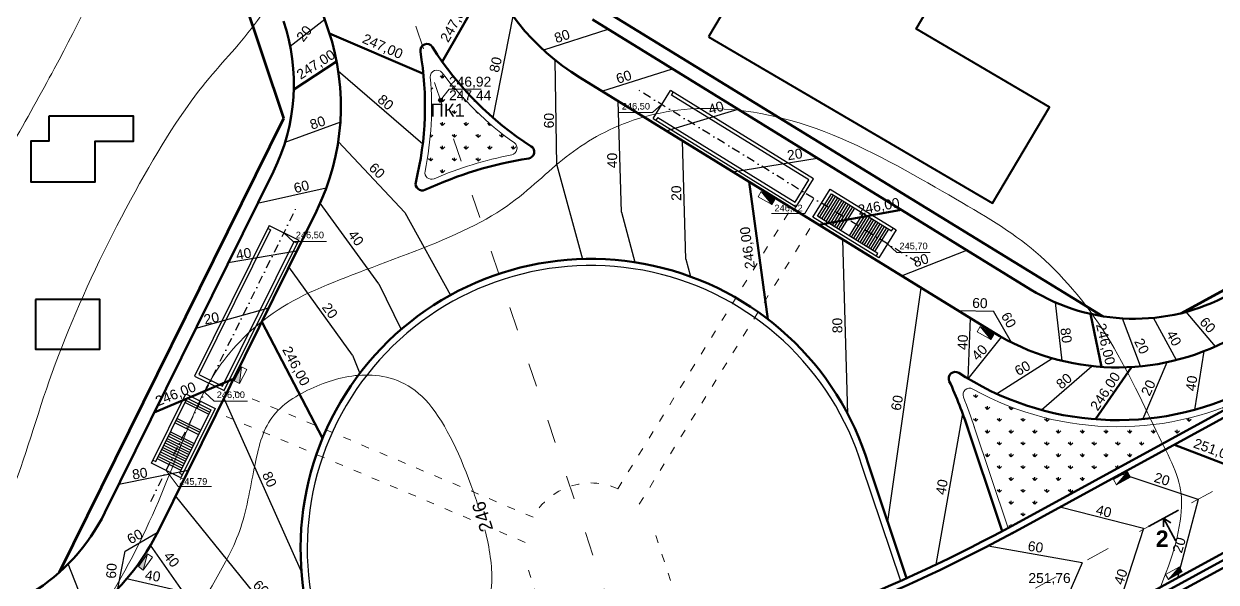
# Model space of a CAD drawing. Header units: millimetres. Extents: x -2825 to 30098, y -1816 to 5947.
# Drawn here: x -74.3 to 106.5, y 325.8 to 410.5 of the extents above; entities that cross this region are included whole.
import ezdxf

# ---------------------------------------------------------------- set-up
doc = ezdxf.new("R2010")
doc.units = ezdxf.units.MM
doc.linetypes.add('ACAD_ISO03W100', pattern=[30, 12, -18])
doc.linetypes.add('DASHDOT', pattern=[25.4, 12.7, -6.35, 0, -6.35])
for name, color, linetype, lineweight in [('1 Відмітки', 7, 'Continuous', 25), ('2 Позначення', 80, 'Continuous', 20), ('вертикалка', 200, 'Continuous', 9), ('Горизонталі', 7, 'Continuous', 20), ('Дор. Розм.', 7, 'Continuous', 50), ('Забудова', 40, 'Continuous', 40), ('Осі', 30, 'Continuous', 15), ('Отметки', 90, 'Continuous', 25), ('Отметки 1', 50, 'Continuous', 50), ('Текст', 7, 'Continuous', 20), ('Червоні лінії', 10, 'Continuous', 53)]:
    doc.layers.add(name, color=color, linetype=linetype, lineweight=lineweight)
doc.layers.add('Озелення', color=7, linetype='Continuous', true_color=0x9fff80)
doc.layers.add('Пішохідні переходи', color=7, linetype='Continuous')
doc.styles.get("Standard").update_dxf_attribs({"font": 'arial.ttf'})

# ---------------------------------------------------------------- blocks, each defined once
blk = doc.blocks.new('6')
at = {"layer": '1 Відмітки', "transparency": 33554559}
h = blk.add_hatch(color=256, dxfattribs=at)
h.dxf.hatch_style = 1
edge = h.paths.add_edge_path()
edge.add_arc((-467.51, 342.13), 0.2, 0, 360)
at = {"layer": '1 Відмітки'}
blk.add_circle((-467.51, 342.13), 0.2, dxfattribs=at)

msp = doc.modelspace()

# ---------------------------------------------------------------- hatches: boundary and pattern name
at = {"layer": 'вертикалка'}
h = msp.add_hatch(color=0, dxfattribs=at)
h.dxf.hatch_style = 1
h.paths.add_polyline_path([(37.53069, 385.08781), (39.60713, 383.8843), (39.15582, 383.10564)])
h = msp.add_hatch(color=0, dxfattribs=at)
h.dxf.hatch_style = 1
h.paths.add_polyline_path([(70.7285, 364.6011), (72.80493, 363.3976), (72.35362, 362.61894)])
h = msp.add_hatch(color=0, dxfattribs=at)
h.dxf.hatch_style = 1
h.paths.add_polyline_path([(-41.25518, 358.50016), (-42.35299, 356.36596), (-41.55266, 355.95428)])
h = msp.add_hatch(color=0, dxfattribs=at)
h.dxf.hatch_style = 1
h.paths.add_polyline_path([(91.39373, 340.60227), (93.48825, 341.77401), (93.04885, 342.55946)])
h = msp.add_hatch(color=0, dxfattribs=at)
h.dxf.hatch_style = 1
h.paths.add_polyline_path([(-55.48259, 330.11882), (-56.88616, 328.17202), (-56.15611, 327.64569)])
h = msp.add_hatch(color=0, dxfattribs=at)
h.dxf.hatch_style = 1
h.paths.add_polyline_path([(99.2644, 326.20801), (101.35892, 327.37975), (100.91952, 328.16519)])
at = {"layer": 'Озелення'}
h = msp.add_hatch(dxfattribs=at)
h.set_pattern_fill('GRASS', color=0, scale=0.1)
h.paths.add_polyline_path([(-12.46122, 403.08779, 0.1728984), (-12.63031, 402.43791, -0.072189657), (-13.43387, 388.16878, 0.603288412), (-12.06432, 387.04873, -0.019333303), (-7.65353, 388.71649)])
h.paths.add_polyline_path([(-10.83489, 403.12663, 0.514255044), (-12.46122, 403.08779), (-7.65353, 388.71649, -0.031308539), (-0.27869, 390.68021, 0.657304253), (0.10435, 392.47579, -0.077181658)])
h = msp.add_hatch(dxfattribs=at)
h.set_pattern_fill('GRASS', color=0, scale=0.1)
h.paths.add_polyline_path([(113.15871, 354.91934, -0.221126928), (75.29183, 352.44969), (69.79885, 349.44617), (74.95842, 334.03586, 0.001362218), (76.13027, 334.67248)])
h.paths.add_polyline_path([(75.29183, 352.44969, -0.034945722), (69.60763, 355.1256, 0.709161745), (68.19345, 353.8756, -0.019314942), (69.80056, 349.44711)])

# ---------------------------------------------------------------- linework, layer by layer
at = {"color": 0, "lineweight": 30}
msp.add_line((21.83318, 396.33648), (21.57169, 395.91341), dxfattribs=at)
at = {"layer": '2 Позначення', "color": 0}
msp.add_lwpolyline([(-11.08022, 398.9589), (-9.75276, 400.63197), (-4.944, 400.63197)], dxfattribs=at)
at = {"layer": 'вертикалка', "color": 0}
for p, q in [((37.53069, 385.08781), (39.15582, 383.10564)), ((70.7285, 364.6011), (72.35362, 362.61894)), ((-41.25518, 358.50016), (-41.55266, 355.95428)), ((91.39373, 340.60227), (93.04885, 342.55946)), ((-55.48259, 330.11882), (-56.15611, 327.64569)), ((99.2644, 326.20801), (100.91952, 328.16519))]:
    msp.add_line(p, q, dxfattribs=at)
for points in [[(39.60713, 383.8843), (39.15582, 383.10564), (37.07938, 384.30914), (37.53069, 385.08781)], [(72.80493, 363.3976), (72.35362, 362.61894), (70.27719, 363.82244), (70.7285, 364.6011)], [(-42.35299, 356.36596), (-41.55266, 355.95428), (-40.45486, 358.08848), (-41.25518, 358.50016)], [(93.48825, 341.77401), (93.04885, 342.55946), (90.95433, 341.38772), (91.39373, 340.60227)], [(-56.88616, 328.17202), (-56.15611, 327.64569), (-54.75254, 329.59248), (-55.48259, 330.11882)], [(101.35892, 327.37975), (100.91952, 328.16519), (98.825, 326.99345), (99.2644, 326.20801)]]:
    msp.add_lwpolyline(points, close=True, dxfattribs=at)
at = {"layer": 'Горизонталі', "color": 0}
for points, knots in [([(-55.2687, 523.00377), (-57.25576, 519.49008), (-61.79524, 508.20256), (-74.37458, 466.07175), (-82.98881, 448.35978), (-98.23389, 421.95453), (-105.21162, 403.72241), (-109.2632, 381.88889), (-119.16706, 367.93344), (-140.2635, 359.43477), (-154.62071, 355.58777), (-170.65071, 346.3233), (-173.8661, 344.81931, 249), (-178.20401, 334.37962, 249), (-169.82447, 321.49622, 249), (-171.04621, 309.72749, 249), (-181.05012, 296.28474, 249), (-215.77581, 276.23585, 249), (-216.7694, 275.66221, 249), (-217.78732, 275.07765, 249), (-218.82957, 274.48218, 249)], [11.33874488, 11.33874488, 11.33874488, 11.33874488, 12, 13, 14, 15, 16, 17, 18, 19, 20, 20, 20, 21, 22, 23, 24, 24, 24, 24.028612424, 24.028612424, 24.028612424, 24.028612424]), ([(95.55061, 508.12272), (89.9873, 509.21019), (75.29761, 510.71589), (55.30367, 508.92709), (35.44915, 502.29568), (33.25981, 501.43898), (10.75102, 499.63828), (-7.4811, 499.63828), (-24.36269, 496.48705), (-38.76831, 485.23266), (-45.74603, 470.37686), (-59.92657, 422.88332), (-68.5408, 405.17136), (-83.78588, 378.7661), (-90.7636, 360.53398), (-94.81519, 338.70046), (-104.71905, 324.74501), (-125.81549, 316.24634), (-140.1727, 312.39934), (-156.2027, 303.13487), (-159.41809, 301.63088, 249), (-163.756, 291.19119, 249), (-155.37646, 278.30779, 249), (-156.5982, 266.53906, 249), (-166.60211, 253.09631, 249), (-201.3278, 233.04742, 249)], [3.256589866, 3.256589866, 3.256589866, 3.256589866, 4, 5, 6, 7, 8, 9, 10, 11, 12, 13, 14, 15, 16, 17, 18, 19, 20, 20, 20, 21, 22, 23, 24, 24, 24, 24]), ([(-155.2134, 226.94703), (-137.22811, 237.33083), (-120.48771, 246.99591), (-110.4838, 260.43866), (-109.26206, 272.20739), (-112.10667, 282.82361), (-112.10667, 295.87871), (-102.2028, 308.9338), (-84.19577, 323.56452), (-75.79351, 338.11767), (-70.66828, 357.24527), (-61.23681, 378.71104), (-49.31365, 399.36256), (-41.85422, 406.82199), (-33.77609, 417.65124), (-27.47363, 434.53283), (-18.01994, 443.98652), (5.50145, 457.5666), (21.14787, 461.75905), (35.76327, 476.37445), (51.60723, 483.03926), (65.30008, 483.03926), (74.11602, 483.03926), (81.63037, 470.02403), (90.99761, 449.65123), (102.81472, 432.01935), (115.94485, 425.82943), (128.21135, 429.11623), (139.3915, 429.11623), (143.62558, 418.5298), (143.62558, 402.39851), (139.49897, 382.89089), (134.99721, 357.19336), (131.62089, 333.93428), (122.92051, 314.02112), (116.13619, 301.98845), (113.80607, 296.65081)], [0, 0, 0, 0, 1, 2, 3, 4, 5, 6, 7, 8, 9, 10, 11, 12, 13, 14, 15, 16, 17, 18, 19, 20, 21, 22, 23, 24, 25, 26, 27, 28, 29, 30, 31, 32, 33, 33.81965361, 33.81965361, 33.81965361, 33.81965361]), ([(80.80326, 219.43906), (79.26092, 220.9269), (75.46704, 225.55735), (71.59746, 235.27077), (71.59746, 249.90148), (82.10156, 264.53219), (84.51915, 273.55476), (84.51915, 290.98002), (89.15223, 308.27088), (98.75188, 324.89796), (102.56227, 339.11853), (98.48305, 346.18394), (90.35479, 364.13357), (79.28797, 376.88855), (67.4417, 383.728), (46.79049, 395.65098), (27.8929, 398.83462), (14.40134, 395.21956), (5.75926, 388.89324), (-2.40017, 380.7338), (-21.06371, 373.69981), (-35.88199, 368.26018), (-45.26065, 358.88152), (-49.38726, 349.50286), (-55.57718, 332.99642), (-65.60357, 315.6302), (-80.13703, 301.09674), (-87.07724, 294.15653), (-88.77764, 290.4173), (-87.6522, 282.16408), (-84.27588, 278.60018), (-79.73913, 270.74231), (-76.97219, 260.41592), (-79.02383, 247.46303), (-81.31577, 238.90939), (-84.65103, 233.58261), (-92.5466, 229.0241), (-101.90776, 229.0241), (-114.47517, 229.0241), (-126.29228, 229.0241), (-133.42006, 229.0241), (-143.54902, 229.0241), (-148.6225, 228.28032)], [3.473916797, 3.473916797, 3.473916797, 3.473916797, 4, 5, 6, 7, 8, 9, 10, 11, 12, 13, 14, 15, 16, 17, 18, 19, 20, 21, 22, 23, 24, 25, 26, 27, 28, 29, 30, 31, 32, 33, 34, 35, 36, 37, 38, 39, 40, 41, 42, 43, 43, 43, 43]), ([(-5.3944, 337.42124), (-5.73202, 338.47939), (-7.88345, 344.71403), (-12.99055, 355.51271), (-22.23503, 357.98976), (-29.87347, 355.94304), (-37.27275, 351.67106), (-39.26181, 344.24779), (-40.93896, 333.56664), (-45.27894, 326.04958), (-49.19687, 319.26352), (-47.42897, 312.6656), (-37.93779, 308.43183), (-24.05737, 308.43183), (-15.66618, 310.68024), (-9.84999, 314.03822), (-7.52832, 316.3833), (-5.20665, 318.72838), (-2.50358, 323.419), (-3.64728, 330.95531), (-4.35129, 333.77516)], [1.795020727, 1.795020727, 1.795020727, 1.795020727, 2, 3, 4, 5, 6, 7, 8, 9, 10, 11, 12, 13, 14, 15, 15, 15, 16, 16.557745536, 16.557745536, 16.557745536, 16.557745536])]:
    msp.add_open_spline(points, degree=3, knots=knots, dxfattribs=at)
at = {"layer": 'Дор. Розм.', "color": 0}
for p, q in [((-28.0481, 409.49177), (-55.25249, 490.81195)), ((11.94707, 411.18785), (78.34951, 370.24654)), ((10.03596, 402.38038), (72.67597, 363.75885)), ((75.54501, 333.21274), (187.35137, 394.34759)), ((76.13027, 334.67248), (186.87161, 395.22499)), ((-61.96504, 336.38886), (-36.41292, 388.15965)), ((-53.79677, 333.73333), (-29.9063, 382.13745)), ((195.95758, 378.60814), (82.03493, 316.31612)), ((196.91709, 376.85334), (97.3545, 322.41329)), ((67.47703, 357.56594), (68.47737, 356.94917)), ((74.06458, 333.55582), (68.28533, 350.81696)), ((59.57769, 326.41824), (53.79389, 343.67434))]:
    msp.add_line(p, q, dxfattribs=at)
at = {"layer": 'Дор. Розм.', "color": 0, "linetype": 'ACAD_ISO03W100', "lineweight": 20, "ltscale": 0.1}
for p, q in [((15.78909, 339.99293), (42.3968, 383.0418)), ((19.04496, 337.6526), (45.79794, 380.93651)), ((2.94111, 335.69484), (-43.67297, 355.33225)), ((1.74794, 331.85704), (-45.00224, 351.55178)), ((31.21022, 303.23792), (21.26593, 333.77829)), ((2.23121, 327.64848), (12.02578, 298.45313))]:
    msp.add_line(p, q, dxfattribs=at)
at = {"layer": 'Дор. Розм.', "color": 0, "lineweight": 15}
msp.add_line((74.95842, 334.03586), (69.76115, 349.55876), dxfattribs=at)
at = {"layer": 'Дор. Розм.', "color": 0, "lineweight": 25}
msp.add_line((58.62953, 326.10044), (52.84573, 343.35654), dxfattribs=at)
at = {"layer": 'Дор. Розм.', "color": 0}
msp.add_lwpolyline([(196.43733, 377.73074), (82.51469, 315.43872, -0.125750901), (-37.90418, 284.66655), (-169.34442, 284.66655)], format="xyb", dxfattribs=at)
for centre, radius, start, end in [((28.92966, 433.02395), 36, 198.4968565, 238.3435397), ((-63.31465, 401.43734), 30, 333.7307788, 18.4968565), ((-62.18838, 398.07067), 36, 333.7307788, 18.4968565), ((-13.15645, 406.49413), 1, 32.2264158, 189.7465504), ((28.92847, 433.02353), 48.74887, 212.2264158, 237.401278), ((-62.19, 398.07167), 48.75165, 346.2588094, 9.7465504), ((2.12617, 391.11188), 1, 279.0287269, 57.401278), ((11.69888, 330.86768), 60, 99.0287269, 114.7737357), ((-13.86231, 386.25383), 1, 166.2588094, 294.7737357), ((11.69888, 330.86768), 44, 16.9214497, 198.7157813), ((94.09426, 395.78285), 30, 238.3435397, 298.6694958), ((91.56967, 394.40242), 36, 238.3435397, 298.6694958), ((66.95221, 356.71473), 1, 58.3435397, 205.0698064), ((11.69888, 330.86768), 60, 17.6012412, 25.0698064), ((91.56967, 394.40242), 44, 238.3435397, 298.6694958), ((-88.86677, 349.66655), 30, 270, 333.7307788), ((-41.29012, 549.41655), 244.75, 270, 298.6694958), ((-86.07884, 349.66655), 36, 270, 333.7307788), ((-41.29012, 549.41655), 245.75, 270, 298.6694958)]:
    msp.add_arc(centre, radius, start, end, dxfattribs=at)
at = {"layer": 'Дор. Розм.', "color": 0, "lineweight": 20}
for centre, radius, start, end in [((-11.63417, 402.52567), 1, 36.9384318, 185.0347958), ((28.92847, 433.02353), 49.74887, 216.9384318, 234.5921658), ((-62.19, 398.07167), 49.75165, 348.5187955, 5.0347958), ((-0.47504, 391.66074), 1, 281.3238111, 54.5921658), ((11.69888, 330.86768), 61, 101.3238111, 112.9271711), ((-12.45388, 387.96973), 1, 168.5187955, 292.9271711), ((91.56967, 394.40242), 45, 240.7878186, 298.6694958)]:
    msp.add_arc(centre, radius, start, end, dxfattribs=at)
at = {"layer": 'Дор. Розм.', "color": 0, "lineweight": 25}
msp.add_arc((11.69888, 330.86768), 43, 16.9214497, 198.7157813, dxfattribs=at)
at = {"layer": 'Дор. Розм.', "color": 0, "lineweight": 15}
for centre, radius, start, end in [((69.11959, 354.25278), 1, 60.7878186, 202.1590486), ((11.69888, 330.86768), 61, 17.6012412, 22.1590486)]:
    msp.add_arc(centre, radius, start, end, dxfattribs=at)
at = {"layer": 'Дор. Розм.', "color": 0, "linetype": 'ACAD_ISO03W100', "lineweight": 20, "ltscale": 0.1}
msp.add_arc((11.69888, 330.86768), 10, 65.856634, 151.137079, dxfattribs=at)
at = {"layer": 'Забудова', "color": 0}
for points in [[(29.55095, 408.59562), (72.58958, 383.31766), (81.22756, 397.91825), (61.01256, 409.79117), (71.84894, 428.10765), (46.69192, 442.88317), (39.97124, 431.52335), (60.62373, 419.39348), (56.50804, 412.43682), (38.18894, 423.19621)], [(-70.47999, 396.54344), (-70.47999, 392.74241), (-73.19244, 392.74241), (-73.19244, 386.58837), (-63.42761, 386.58837), (-63.42761, 392.74241), (-57.64104, 392.74241), (-57.64104, 396.54344)], [(-72.47496, 368.73159), (-72.47496, 361.17546), (-62.71051, 361.17546), (-62.71051, 368.73159)]]:
    msp.add_lwpolyline(points, close=True, dxfattribs=at)
at = {"layer": 'Осі', "color": 0, "linetype": 'ACAD_ISO03W100', "ltscale": 0.3}
msp.add_line((23.80919, 294.66643), (234.94504, 410.11388), dxfattribs=at)
msp.add_lwpolyline([(114.15528, 31.01979), (49.12871, 218.98056), (-43.25502, 495.13678)], dxfattribs=at)
at = {"layer": 'Отметки', "color": 0}
for p, q in [((-28.63047, 411.22491), (-33.85512, 407.10622)), ((-3.10375, 396.27589), (-0.09749, 411.73018)), ((4.56206, 406.58415), (14.3321, 409.71733)), ((6.56234, 389.10752), (6.27329, 405.04737)), ((-13.7808, 392.30341), (-26.58288, 403.38556)), ((13.39032, 400.31221), (24.06691, 403.7152)), ((16.32957, 381.97317), (15.85883, 398.79022)), ((23.13781, 394.30227), (34.02394, 397.57606)), ((-26.27116, 395.63078), (-34.66897, 392.52524)), ((-16.51026, 381.89931), (-26.59217, 392.69391)), ((26.08057, 374.85066), (25.60632, 392.78027)), ((6.56234, 389.10752), (10.41789, 374.84903)), ((33.2139, 388.08972), (46.02061, 390.17936)), ((-28.42644, 385.6163), (-38.81218, 383.29853)), ((-20.45758, 371.08775), (-29.33897, 383.34259)), ((-16.51026, 381.89931), (-9.58761, 369.37593)), ((16.32957, 381.97317), (18.38926, 374.35606)), ((49.877, 377.81586), (50.62815, 351.3525)), ((-32.90115, 376.06964), (-43.2562, 374.29456)), ((58.79997, 372.31429), (68.71331, 376.18787)), ((26.08057, 374.85066), (26.7985, 372.19566)), ((-24.4049, 360.27618), (-34.09614, 373.64848)), ((-20.45758, 371.08775), (-17.04992, 364.17693)), ((56.70182, 334.99864), (61.7792, 370.4774)), ((-37.17733, 367.40573), (-48.18458, 364.30926)), ((67.35051, 367.04234), (72.75819, 366.93732)), ((75.48269, 362.19669), (72.75819, 366.93732)), ((83.14533, 359.42894), (82.11797, 368.27705)), ((68.91257, 356.68431), (69.26573, 365.86148)), ((95.03875, 358.58533), (92.28819, 365.83726)), ((100.47702, 359.52516), (96.98799, 365.92273)), ((106.38718, 361.59326), (101.94337, 366.82786)), ((68.91257, 356.68431), (73.93465, 363.01762)), ((-24.4049, 360.27618), (-23.32771, 357.49733)), ((73.35808, 354.50333), (81.68823, 359.78512)), ((103.26685, 351.98573), (104.67062, 360.87087)), ((80.01054, 351.9479), (87.63192, 358.61843)), ((95.44882, 350.6705), (99.09467, 359.19767)), ((-43.91109, 353.76256), (-32.14887, 327.34947)), ((64.05924, 328.50011), (68.07835, 351.39462)), ((-49.33681, 342.76957), (-59.86981, 340.63398)), ((103.77761, 338.36088), (92.11244, 342.27168)), ((-27.55752, 309.60746), (-51.24602, 338.90135)), ((103.77761, 338.36088), (100.64006, 326.48926)), ((95.50073, 333.97013), (82.80535, 337.18263)), ((-58.88961, 330.53268), (-54.02705, 333.36721)), ((95.50073, 333.97013), (91.45147, 321.46501)), ((-50.0958, 324.34422), (-55.0367, 331.43511)), ((86.17796, 328.76919), (71.92638, 331.29941)), ((-59.99023, 324.85961), (-58.88961, 330.53268)), ((-64.50191, 320.87952), (-67.51728, 328.59052)), ((86.17796, 328.76919), (80.37662, 315.41748)), ((-50.0958, 324.34422), (-58.67865, 326.3164))]:
    msp.add_line(p, q, dxfattribs=at)
at = {"layer": 'Отметки 1', "color": 0}
for p, q in [((-10.81514, 404.79417), (-3.551, 417.49956)), ((-13.68604, 402.97976), (-27.91744, 409.09349)), ((-26.84758, 404.83153), (-33.32646, 400.5953)), ((35.68241, 386.56773), (38.54262, 365.73046)), ((46.29598, 380.02379), (58.73028, 382.34304)), ((-38.19529, 365.34326), (-28.9647, 347.67463)), ((89.12631, 358.48882), (87.47364, 366.52251)), ((88.19273, 350.5322), (93.67414, 358.46398)), ((-42.48595, 356.65001), (-54.47662, 351.56103)), ((111.18692, 342.41223), (100.16682, 346.67575))]:
    msp.add_line(p, q, dxfattribs=at)
at = {"layer": 'Пішохідні переходи', "color": 0, "linetype": 'DASHDOT', "ltscale": 0.1}
for p, q in [((61.16762, 374.37561), (18.63395, 400.66678)), ((-55.01857, 338.04819), (-32.83375, 382.86083))]:
    msp.add_line(p, q, dxfattribs=at)
at = {"layer": 'Пішохідні переходи', "color": 0, "lineweight": 30}
for p, q in [((21.14637, 396.17629), (23.77379, 400.42721)), ((45.44952, 387.02984), (23.77379, 400.42721)), ((23.93622, 399.73901), (24.1991, 400.16433)), ((44.76133, 386.8674), (23.93622, 399.73901)), ((21.14637, 396.17629), (42.82211, 382.77892)), ((42.65968, 383.46712), (44.76133, 386.8674)), ((42.82211, 382.77892), (45.44952, 387.02984)), ((-37.06872, 379.9382), (-48.37345, 357.10116)), ((-37.06872, 379.9382), (-32.59006, 377.72118)), ((-36.84481, 379.26945), (-37.29054, 379.49009)), ((-44.12107, 355.55407), (-33.25998, 377.4949)), ((-43.89479, 354.88415), (-32.59006, 377.72118)), ((-33.25998, 377.4949), (-32.81188, 377.27308)), ((-48.37345, 357.10116), (-43.89479, 354.88415)), ((-47.70353, 357.32744), (-44.12107, 355.55407))]:
    msp.add_line(p, q, dxfattribs=at)
at = {"layer": 'Пішохідні переходи', "color": 0}
for p, q in [((46.38406, 381.16204), (48.4871, 384.56457)), ((46.7073, 380.96225), (48.81034, 384.36478)), ((47.03054, 380.76246), (49.13358, 384.16499)), ((47.35378, 380.56267), (49.45682, 383.96521)), ((47.67702, 380.36289), (49.78006, 383.76542)), ((48.00026, 380.1631), (50.1033, 383.56563)), ((48.3235, 379.96331), (50.42654, 383.36584)), ((48.64674, 379.76352), (50.74978, 383.16605)), ((48.96998, 379.56373), (51.07302, 382.96626)), ((49.29322, 379.36394), (51.39626, 382.76647)), ((49.61646, 379.16415), (51.7195, 382.56668)), ((50.89241, 378.37551), (52.99545, 381.77804)), ((51.21565, 378.17572), (53.31869, 381.57825)), ((51.53889, 377.97593), (53.64193, 381.37846)), ((51.86213, 377.77614), (53.96517, 381.17868)), ((52.18537, 377.57636), (54.28841, 380.97889)), ((52.50861, 377.37657), (54.61166, 380.7791)), ((52.83185, 377.17678), (54.9349, 380.57931)), ((53.1551, 376.97699), (55.25814, 380.37952)), ((53.47834, 376.7772), (55.58138, 380.17973)), ((53.80158, 376.57741), (55.90462, 379.97994)), ((54.12482, 376.37762), (56.22786, 379.78015)), ((54.44806, 376.17783), (56.5511, 379.58036)), ((54.7713, 375.97804), (56.87434, 379.38058)), ((-49.81761, 353.06267), (-46.23278, 351.28812)), ((-49.64903, 353.40323), (-46.0642, 351.62868)), ((-50.99768, 350.67877), (-47.41286, 348.90422)), ((-51.33485, 349.99765), (-47.75002, 348.2231)), ((-51.16627, 350.33821), (-47.58144, 348.56366)), ((-52.67463, 347.29111), (-49.08981, 345.51656)), ((-52.50605, 347.63166), (-48.92123, 345.85711)), ((-52.33747, 347.97222), (-48.75264, 346.19767)), ((-52.16889, 348.31278), (-48.58406, 346.53823)), ((-52.00031, 348.65334), (-48.41548, 346.87879)), ((-53.68613, 345.24775), (-50.1013, 343.47321)), ((-53.51755, 345.58831), (-49.93272, 343.81376)), ((-53.34896, 345.92887), (-49.76414, 344.15432)), ((-53.18038, 346.26943), (-49.59556, 344.49488)), ((-53.0118, 346.60999), (-49.42697, 344.83544)), ((-52.84322, 346.95055), (-49.25839, 345.176)), ((-54.02329, 344.56664), (-50.43847, 342.79209)), ((-53.85471, 344.9072), (-50.26988, 343.13265))]:
    msp.add_line(p, q, dxfattribs=at)
at = {"layer": 'Пішохідні переходи', "color": 0, "lineweight": 30}
for points in [[(21.83318, 396.33648), (42.65829, 383.46487), (44.76133, 386.8674), (23.93622, 399.73901)], [(54.93387, 375.28976), (55.19676, 375.71508), (46.06082, 381.36183), (48.16386, 384.76436), (57.2998, 379.11761), (57.56268, 379.54293)], [(-36.84481, 379.26945), (-47.7059, 357.32862), (-44.12107, 355.55407), (-33.25998, 377.4949)], [(-54.69329, 344.34021), (-54.24518, 344.11839), (-49.48045, 353.74379), (-45.89562, 351.96924), (-50.66036, 342.34384), (-50.21226, 342.12202)]]:
    msp.add_lwpolyline(points, dxfattribs=at)
for points in [[(57.98811, 379.27997), (55.35931, 375.02681), (45.37262, 381.19939), (48.00142, 385.45256)], [(-50.43414, 341.67379), (-54.91517, 343.89198), (-49.70673, 354.41371), (-45.2257, 352.19553)]]:
    msp.add_lwpolyline(points, close=True, dxfattribs=at)
at = {"layer": 'Текст', "color": 0, "lineweight": 35}
for p, q in [((100.79492, 336.7431), (96.24054, 334.27133)), ((98.51773, 335.50722), (98.49996, 334.22902)), ((100.32945, 332.14712), (98.51773, 335.50722)), ((98.51773, 335.50722), (99.60571, 334.8361))]:
    msp.add_line(p, q, dxfattribs=at)
at = {"layer": 'Текст', "color": 0}
for points in [[(22.48486, 398.36384), (21.05291, 397.06613), (16.01236, 397.06613)], [(45.51644, 384.05002), (44.1216, 381.75479), (39.08104, 381.75479)], [(-34.83927, 378.82692), (-33.40733, 377.52921), (-28.36677, 377.52921)], [(56.6737, 377.15343), (58.10565, 375.85572), (63.1462, 375.85572)], [(-46.82468, 354.57501), (-45.39274, 353.2773), (-40.35218, 353.2773)], [(-52.67463, 342.78287), (-50.84339, 340.31995), (-45.80283, 340.31995)]]:
    msp.add_lwpolyline(points, dxfattribs=at)
at = {"layer": 'Червоні лінії', "color": 0}
for p, q in [((-34.8359, 396.21259), (-65.35233, 487.43321)), ((-34.8359, 396.21259), (-65.35233, 487.43321)), ((101.26774, 366.65312), (222.47397, 432.92774)), ((7.80827, 416.25587), (89.2799, 366.17167)), ((-68.82896, 327.33974), (-34.8359, 396.21259))]:
    msp.add_line(p, q, dxfattribs=at)

# ---------------------------------------------------------------- block references
at = {"layer": '1 Відмітки', "color": 0, "xscale": 1.5, "yscale": 1.5, "zscale": 1.5}
msp.add_blockref('6', (690.18244, -114.23955), dxfattribs=at)

# ---------------------------------------------------------------- texts
at = {"layer": '1 Відмітки', "color": 0}
for s, width, insert, char_height, attachment_point in [('246,92', 7.0254323, (-3.39822, 402.51393), 1.5, 3), ('247,44', 7.0254323, (-3.37856, 400.45161), 1.5, 3), ('ПК1', 7.0254323, (-12.59306, 398.45541), 2, 1), ('\\pt7.5;{\\fArial|b1|i0|c204|p34;2}', 2, (97.34004, 333.65697), 2.5, 1), ('251,76', 7.0254323, (84.44279, 327.19224), 1.5, 3)]:
    msp.add_mtext_dynamic_manual_height_columns(s, width=width, gutter_width=12.5, heights=[0], dxfattribs=dict(at, insert=insert, char_height=char_height, attachment_point=attachment_point))
at = {"layer": 'Горизонталі', "color": 0, "insert": (-4.97699, 333.22724), "char_height": 2, "attachment_point": 1, "rotation": 107.5278794}
msp.add_mtext_dynamic_manual_height_columns('246', width=10.7278404, gutter_width=12.5, heights=[0], dxfattribs=at)
at = {"layer": 'Текст', "color": 0}
for rotation, p in [(308.5977524, (-53.1642, 329.72688)), (351.4751064, (-55.96675, 326.21115))]:
    msp.add_text('40', height=1.5, rotation=rotation, dxfattribs=at).set_placement(p)
for s, insert, char_height, attachment_point, rotation in [('247,00', (-8.08773, 413.92652), 1.5, 3, 60.6269695), ('20', (-33.06882, 408.6119), 1.5, 1, 52.3156295), ('247,00', (-22.47676, 409.1129), 1.5, 1, 336.3667435), ('80', (8.19262, 409.76781), 1.5, 3, 18.6868513), ('247,00', (-33.09676, 403.30593), 1.5, 1, 32.4283909), ('80', (-3.21456, 405.66252), 1.5, 3, 77.0693748), ('60', (17.57573, 403.56825), 1.5, 3, 17.7143208), ('80', (-19.80975, 399.97268), 1.5, 1, 319.9243382), ('246,50', (16.39719, 397.35828), 1, 7, 359.9666712), ('40', (31.57891, 398.87191), 1.5, 3, 16.6645479), ('80', (-31.06734, 395.88854), 1.5, 1, 18.4727121), ('60', (4.61199, 397.03075), 1.5, 3, 89.3937244), ('40', (14.18586, 390.97794), 1.5, 3, 89.879024), ('20', (43.65899, 391.66821), 1.5, 3, 8.8326249), ('60', (-21.04105, 389.62497), 1.5, 1, 316.292506), ('60', (-33.48904, 386.27908), 1.5, 1, 14.5149848), ('20', (23.9047, 386.01169), 1.5, 3, 89.9846728), ('246,00', (58.3541, 384.19271), 1.5, 3, 10.5707998), ('246,12', (39.54252, 381.90953), 1, 7, 359.9666712), ('246,00', (36.87599, 373.51699), 1.5, 7, 97.5607006), ('246,50', (-28.75161, 377.82136), 1, 9, 0.0333288), ('40', (-24.00581, 379.43425), 1.5, 1, 307.114689), ('40', (-42.21263, 376.19111), 1.5, 1, 10.0690378), ('245,70', (62.76136, 376.14787), 1, 9, 0.0333288), ('80', (62.58692, 375.74478), 1.5, 3, 18.7555143), ('60', (71.87109, 368.88552), 1.5, 3, 358.3149183), ('20', (-27.95355, 368.39836), 1.5, 1, 307.0090402), ('20', (-47.11214, 366.35796), 1.5, 1, 12.1649323), ('80', (48.30458, 365.91738), 1.5, 3, 90.9431452), ('60', (75.13626, 366.99129), 1.5, 1, 299.4011654), ('60', (106.55705, 364.4993), 1.5, 3, 312.5979217), ('40', (67.36793, 363.41322), 1.5, 3, 87.9569845), ('80', (84.35099, 364.52438), 1.5, 1, 277.9315652), ('246,00', (91.22973, 359.01532), 1.5, 3, 283.5639607), ('40', (101.32098, 362.19005), 1.5, 3, 298.8791801), ('246,00', (-33.79636, 361.80748), 1.5, 1, 297.8074865), ('40', (70.88268, 362.02998), 1.5, 3, 45.9396431), ('20', (96.40863, 360.91639), 1.5, 3, 296.2201304), ('60', (77.76483, 359.52533), 1.5, 3, 30.0830678), ('246,00', (-54.50057, 353.88218), 1.5, 1, 22.0349464), ('80', (83.81905, 357.67213), 1.5, 3, 40.7156082), ('246,00', (90.80606, 357.87995), 1.5, 3, 56.6820264), ('20', (96.02505, 356.69208), 1.5, 3, 65.0753208), ('40', (102.16884, 357.25157), 1.5, 3, 82.3984661), ('246,00', (-40.73702, 353.56945), 1, 9, 0.0333288), ('60', (57.58233, 354.31123), 1.5, 3, 80.0843812), ('251,00', (108.8626, 343.85811), 1.5, 9, 340.2263913), ('80', (-55.3981, 341.74056), 1.5, 9, 9.488159), ('245,79', (-46.43301, 340.41595), 1, 9, 0.0333288), ('80', (-36.80745, 342.79557), 1.5, 1, 294.5269106), ('20', (99.18631, 340.38235), 1.5, 9, 343.4496582), ('40', (64.36626, 341.54014), 1.5, 3, 80.0291152), ('40', (90.41663, 335.55807), 1.5, 9, 346.2513052), ('60', (-56.02599, 332.64387), 1.5, 9, 29.2145022), ('20', (100.4853, 332.77274), 1.5, 3, 73.8893335), ('60', (80.16804, 330.24861), 1.5, 9, 351.7759278), ('60', (-60.28086, 326.32119), 1.5, 7, 86.1873971), ('40', (91.69114, 327.99324), 1.5, 3, 71.0876864), ('60', (-38.59425, 326.30264), 1.5, 1, 315.497392)]:
    msp.add_mtext_dynamic_manual_height_columns(s, width=4.2639186, gutter_width=12.5, heights=[0], dxfattribs=dict(at, insert=insert, char_height=char_height, attachment_point=attachment_point, rotation=rotation))

doc.saveas('drawing.dxf')
